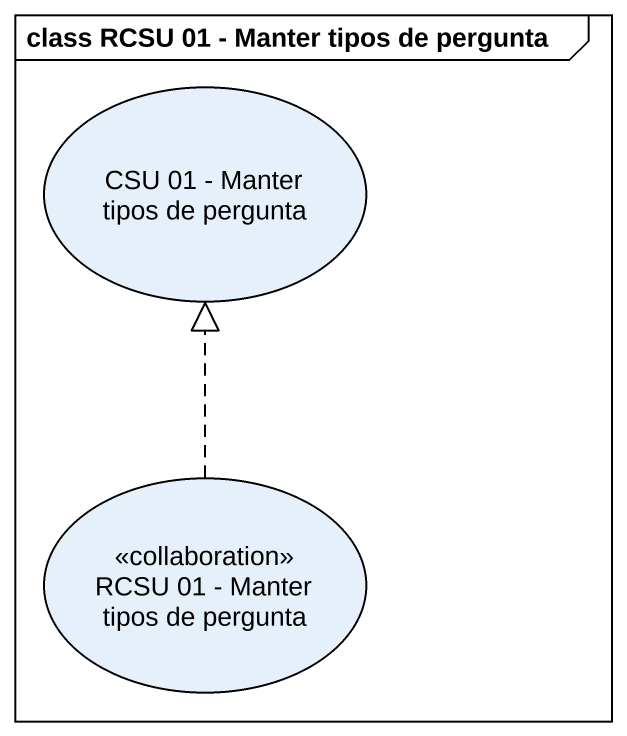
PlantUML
@startuml
mainframe class RCSU 01 - Manter tipos de pergunta
usecase "CSU 01 - Manter tipos de pergunta" as CSU_01_Manter_tipos_de
usecase "RCSU 01 - Manter tipos de pergunta" as RCSU_01_Manter_tipos_de <<collaboration>>
RCSU_01_Manter_tipos_de .up.|> CSU_01_Manter_tipos_de
@enduml
